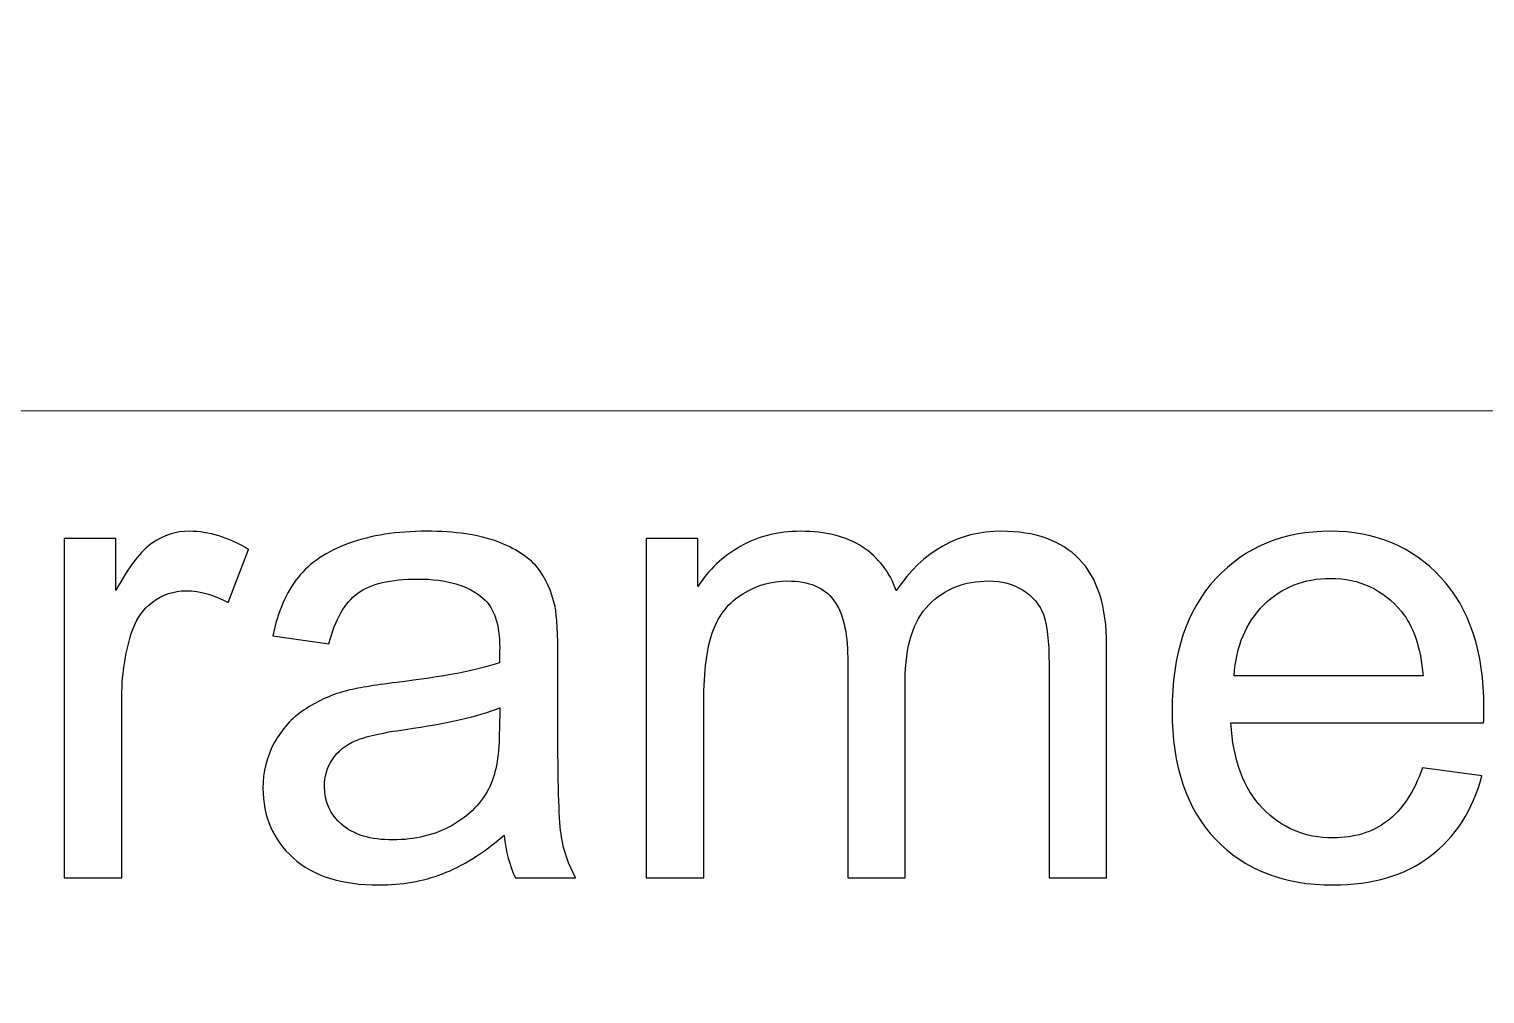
# Model space of a CAD drawing. Header units: centimetres. Extents: x -29.7 to 21.6, y -14.4 to 13.7.
# Drawn here: x -15.768 to -14.474, y -3.034 to -2.177 of the extents above; entities that cross this region are included whole.
import ezdxf

# ---------------------------------------------------------------- set-up
doc = ezdxf.new("R2010")
doc.units = ezdxf.units.CM
doc.header["$MEASUREMENT"] = 0
doc.layers.add('Layer 1', color=7, linetype='Continuous')

msp = doc.modelspace()

# ---------------------------------------------------------------- linework, layer by layer
at = {"layer": 'Layer 1', "color": 1, "lineweight": 9}
for points, knots in [([(-19.38621, -4.44965), (-19.38621, -4.44965), (-19.38621, -0.46166), (-19.38621, -0.46166), (-19.38621, -0.46166), (-19.38621, -0.46166), (-9.41625, -0.46166), (-9.41625, -0.46166), (-9.41625, -0.46166), (-9.41625, -0.46166), (-9.41625, -4.44965), (-9.41625, -4.44965)], [0, 0, 0, 0, 0.25, 0.25, 0.25, 0.25, 0.5, 0.5, 0.5, 0.5, 1, 1, 1, 1]), ([(-11.94547, -3.14012), (-11.94547, -3.14012), (-16.42111, -3.14012), (-16.42111, -3.14012), (-16.42111, -3.14012), (-16.42111, -3.14012), (-16.42111, -2.51611), (-16.42111, -2.51611), (-16.42111, -2.51611), (-16.42111, -2.51611), (-11.94547, -2.51611), (-11.94547, -2.51611), (-11.94547, -2.51611), (-11.94547, -2.51611), (-11.94547, -3.14012), (-11.94547, -3.14012)], [0, 0, 0, 0, 0.2, 0.2, 0.2, 0.2, 0.4, 0.4, 0.4, 0.4, 0.6, 0.6, 0.6, 0.6, 1, 1, 1, 1]), ([(-11.94547, -3.14012), (-11.94547, -3.14012), (-16.42111, -3.14012), (-16.42111, -3.14012), (-16.42111, -3.14012), (-16.42111, -3.14012), (-16.42111, -2.51611), (-16.42111, -2.51611), (-16.42111, -2.51611), (-16.42111, -2.51611), (-11.94547, -2.51611), (-11.94547, -2.51611), (-11.94547, -2.51611), (-11.94547, -2.51611), (-11.94547, -3.14012), (-11.94547, -3.14012)], [0, 0, 0, 0, 0.2, 0.2, 0.2, 0.2, 0.4, 0.4, 0.4, 0.4, 0.6, 0.6, 0.6, 0.6, 1, 1, 1, 1]), ([(-15.73694, -2.93103), (-15.73694, -2.93103), (-15.73694, -2.62943), (-15.73694, -2.62943), (-15.73694, -2.62943), (-15.73694, -2.62943), (-15.69103, -2.62943), (-15.69103, -2.62943), (-15.69103, -2.62943), (-15.69103, -2.62943), (-15.69103, -2.67563), (-15.69103, -2.67563), (-15.69103, -2.67563), (-15.67931, -2.65422), (-15.66846, -2.64008), (-15.65849, -2.6333), (-15.65849, -2.6333), (-15.64851, -2.62643), (-15.63757, -2.62304), (-15.62565, -2.62304), (-15.62565, -2.62304), (-15.60841, -2.62304), (-15.59088, -2.62846), (-15.57306, -2.63921), (-15.57306, -2.63921), (-15.57306, -2.63921), (-15.59127, -2.68638), (-15.59127, -2.68638), (-15.59127, -2.68638), (-15.60367, -2.67941), (-15.61606, -2.67592), (-15.62846, -2.67592), (-15.62846, -2.67592), (-15.6396, -2.67592), (-15.64958, -2.67931), (-15.65839, -2.68599), (-15.65839, -2.68599), (-15.6672, -2.69267), (-15.6735, -2.70197), (-15.67728, -2.71388), (-15.67728, -2.71388), (-15.68299, -2.732), (-15.6858, -2.75185), (-15.6858, -2.77345), (-15.6858, -2.77345), (-15.6858, -2.77345), (-15.6858, -2.93103), (-15.6858, -2.93103), (-15.6858, -2.93103), (-15.6858, -2.93103), (-15.73694, -2.93103), (-15.73694, -2.93103)], [0, 0, 0, 0, 0.0714286, 0.0714286, 0.0714286, 0.0714286, 0.1428571, 0.1428571, 0.1428571, 0.1428571, 0.2142857, 0.2142857, 0.2142857, 0.2142857, 0.2857143, 0.2857143, 0.2857143, 0.2857143, 0.3571429, 0.3571429, 0.3571429, 0.3571429, 0.4285714, 0.4285714, 0.4285714, 0.4285714, 0.5, 0.5, 0.5, 0.5, 0.5714286, 0.5714286, 0.5714286, 0.5714286, 0.6428571, 0.6428571, 0.6428571, 0.6428571, 0.7142857, 0.7142857, 0.7142857, 0.7142857, 0.7857143, 0.7857143, 0.7857143, 0.7857143, 0.8571429, 0.8571429, 0.8571429, 0.8571429, 1, 1, 1, 1]), ([(-15.34585, -2.89326), (-15.36483, -2.90943), (-15.38313, -2.92076), (-15.40067, -2.92745), (-15.40067, -2.92745), (-15.4182, -2.93413), (-15.43699, -2.93742), (-15.45713, -2.93742), (-15.45713, -2.93742), (-15.49025, -2.93742), (-15.51573, -2.92938), (-15.53355, -2.91321), (-15.53355, -2.91321), (-15.55137, -2.89713), (-15.56028, -2.8765), (-15.56028, -2.85142), (-15.56028, -2.85142), (-15.56028, -2.83669), (-15.55689, -2.82323), (-15.55021, -2.81103), (-15.55021, -2.81103), (-15.54343, -2.79883), (-15.53461, -2.78914), (-15.52377, -2.78178), (-15.52377, -2.78178), (-15.51282, -2.77442), (-15.50062, -2.7688), (-15.48696, -2.76502), (-15.48696, -2.76502), (-15.47689, -2.76241), (-15.46168, -2.75989), (-15.44144, -2.75737), (-15.44144, -2.75737), (-15.40018, -2.75253), (-15.36967, -2.74662), (-15.3502, -2.73984), (-15.3502, -2.73984), (-15.35001, -2.73287), (-15.34991, -2.72841), (-15.34991, -2.72657), (-15.34991, -2.72657), (-15.34991, -2.70585), (-15.35476, -2.69122), (-15.36444, -2.6827), (-15.36444, -2.6827), (-15.37752, -2.67117), (-15.39698, -2.66546), (-15.42275, -2.66546), (-15.42275, -2.66546), (-15.44686, -2.66546), (-15.46469, -2.66972), (-15.47611, -2.67815), (-15.47611, -2.67815), (-15.48764, -2.68657), (-15.49607, -2.70149), (-15.50159, -2.72299), (-15.50159, -2.72299), (-15.50159, -2.72299), (-15.55156, -2.71602), (-15.55156, -2.71602), (-15.55156, -2.71602), (-15.54701, -2.69461), (-15.53955, -2.67727), (-15.52909, -2.6641), (-15.52909, -2.6641), (-15.51863, -2.65093), (-15.50352, -2.64086), (-15.48377, -2.63369), (-15.48377, -2.63369), (-15.4641, -2.62662), (-15.44115, -2.62304), (-15.41519, -2.62304), (-15.41519, -2.62304), (-15.38943, -2.62304), (-15.36841, -2.62604), (-15.35224, -2.63214), (-15.35224, -2.63214), (-15.33616, -2.63824), (-15.32425, -2.6458), (-15.31669, -2.655), (-15.31669, -2.655), (-15.30914, -2.6642), (-15.30381, -2.67582), (-15.30071, -2.68987), (-15.30071, -2.68987), (-15.29907, -2.69858), (-15.29819, -2.71427), (-15.29819, -2.73684), (-15.29819, -2.73684), (-15.29819, -2.73684), (-15.29819, -2.80464), (-15.29819, -2.80464), (-15.29819, -2.80464), (-15.29819, -2.852), (-15.29713, -2.88193), (-15.295, -2.89461), (-15.295, -2.89461), (-15.29296, -2.9073), (-15.2887, -2.91941), (-15.2825, -2.93103), (-15.2825, -2.93103), (-15.2825, -2.93103), (-15.33597, -2.93103), (-15.33597, -2.93103), (-15.33597, -2.93103), (-15.3411, -2.92028), (-15.34439, -2.90769), (-15.34585, -2.89326)], [0, 0, 0, 0, 0.0357143, 0.0357143, 0.0357143, 0.0357143, 0.0714286, 0.0714286, 0.0714286, 0.0714286, 0.1071429, 0.1071429, 0.1071429, 0.1071429, 0.1428571, 0.1428571, 0.1428571, 0.1428571, 0.1785714, 0.1785714, 0.1785714, 0.1785714, 0.2142857, 0.2142857, 0.2142857, 0.2142857, 0.25, 0.25, 0.25, 0.25, 0.2857143, 0.2857143, 0.2857143, 0.2857143, 0.3214286, 0.3214286, 0.3214286, 0.3214286, 0.3571429, 0.3571429, 0.3571429, 0.3571429, 0.3928571, 0.3928571, 0.3928571, 0.3928571, 0.4285714, 0.4285714, 0.4285714, 0.4285714, 0.4642857, 0.4642857, 0.4642857, 0.4642857, 0.5, 0.5, 0.5, 0.5, 0.5357143, 0.5357143, 0.5357143, 0.5357143, 0.5714286, 0.5714286, 0.5714286, 0.5714286, 0.6071429, 0.6071429, 0.6071429, 0.6071429, 0.6428571, 0.6428571, 0.6428571, 0.6428571, 0.6785714, 0.6785714, 0.6785714, 0.6785714, 0.7142857, 0.7142857, 0.7142857, 0.7142857, 0.75, 0.75, 0.75, 0.75, 0.7857143, 0.7857143, 0.7857143, 0.7857143, 0.8214286, 0.8214286, 0.8214286, 0.8214286, 0.8571429, 0.8571429, 0.8571429, 0.8571429, 0.8928571, 0.8928571, 0.8928571, 0.8928571, 0.9285714, 0.9285714, 0.9285714, 0.9285714, 1, 1, 1, 1]), ([(-15.21965, -2.93103), (-15.21965, -2.93103), (-15.21965, -2.62943), (-15.21965, -2.62943), (-15.21965, -2.62943), (-15.21965, -2.62943), (-15.17374, -2.62943), (-15.17374, -2.62943), (-15.17374, -2.62943), (-15.17374, -2.62943), (-15.17374, -2.67204), (-15.17374, -2.67204), (-15.17374, -2.67204), (-15.16434, -2.65732), (-15.15175, -2.64541), (-15.13606, -2.6365), (-15.13606, -2.6365), (-15.12037, -2.62749), (-15.10255, -2.62304), (-15.0825, -2.62304), (-15.0825, -2.62304), (-15.06023, -2.62304), (-15.04192, -2.62769), (-15.02768, -2.63689), (-15.02768, -2.63689), (-15.01345, -2.64618), (-15.00337, -2.65907), (-14.99756, -2.67572), (-14.99756, -2.67572), (-14.97354, -2.64057), (-14.94245, -2.62304), (-14.9041, -2.62304), (-14.9041, -2.62304), (-14.87407, -2.62304), (-14.85093, -2.63127), (-14.83485, -2.64783), (-14.83485, -2.64783), (-14.81867, -2.66439), (-14.81054, -2.68987), (-14.81054, -2.72425), (-14.81054, -2.72425), (-14.81054, -2.72425), (-14.81054, -2.93103), (-14.81054, -2.93103), (-14.81054, -2.93103), (-14.81054, -2.93103), (-14.86168, -2.93103), (-14.86168, -2.93103), (-14.86168, -2.93103), (-14.86168, -2.93103), (-14.86168, -2.7412), (-14.86168, -2.7412), (-14.86168, -2.7412), (-14.86168, -2.72086), (-14.86342, -2.70614), (-14.86671, -2.69713), (-14.86671, -2.69713), (-14.87001, -2.68812), (-14.87601, -2.68095), (-14.88482, -2.67543), (-14.88482, -2.67543), (-14.89354, -2.66991), (-14.90381, -2.6672), (-14.91553, -2.6672), (-14.91553, -2.6672), (-14.93683, -2.6672), (-14.95446, -2.67427), (-14.96851, -2.68832), (-14.96851, -2.68832), (-14.98255, -2.70246), (-14.98952, -2.72502), (-14.98952, -2.75602), (-14.98952, -2.75602), (-14.98952, -2.75602), (-14.98952, -2.93103), (-14.98952, -2.93103), (-14.98952, -2.93103), (-14.98952, -2.93103), (-15.04066, -2.93103), (-15.04066, -2.93103), (-15.04066, -2.93103), (-15.04066, -2.93103), (-15.04066, -2.73529), (-15.04066, -2.73529), (-15.04066, -2.73529), (-15.04066, -2.71263), (-15.04483, -2.69558), (-15.05316, -2.68425), (-15.05316, -2.68425), (-15.06148, -2.67292), (-15.07514, -2.6672), (-15.09403, -2.6672), (-15.09403, -2.6672), (-15.10836, -2.6672), (-15.12163, -2.67098), (-15.13383, -2.67853), (-15.13383, -2.67853), (-15.14604, -2.68609), (-15.15485, -2.69713), (-15.16037, -2.71175), (-15.16037, -2.71175), (-15.1658, -2.72628), (-15.16851, -2.7473), (-15.16851, -2.77471), (-15.16851, -2.77471), (-15.16851, -2.77471), (-15.16851, -2.93103), (-15.16851, -2.93103), (-15.16851, -2.93103), (-15.16851, -2.93103), (-15.21965, -2.93103), (-15.21965, -2.93103)], [0, 0, 0, 0, 0.0344828, 0.0344828, 0.0344828, 0.0344828, 0.0689655, 0.0689655, 0.0689655, 0.0689655, 0.1034483, 0.1034483, 0.1034483, 0.1034483, 0.137931, 0.137931, 0.137931, 0.137931, 0.1724138, 0.1724138, 0.1724138, 0.1724138, 0.2068966, 0.2068966, 0.2068966, 0.2068966, 0.2413793, 0.2413793, 0.2413793, 0.2413793, 0.2758621, 0.2758621, 0.2758621, 0.2758621, 0.3103448, 0.3103448, 0.3103448, 0.3103448, 0.3448276, 0.3448276, 0.3448276, 0.3448276, 0.3793103, 0.3793103, 0.3793103, 0.3793103, 0.4137931, 0.4137931, 0.4137931, 0.4137931, 0.4482759, 0.4482759, 0.4482759, 0.4482759, 0.4827586, 0.4827586, 0.4827586, 0.4827586, 0.5172414, 0.5172414, 0.5172414, 0.5172414, 0.5517241, 0.5517241, 0.5517241, 0.5517241, 0.5862069, 0.5862069, 0.5862069, 0.5862069, 0.6206897, 0.6206897, 0.6206897, 0.6206897, 0.6551724, 0.6551724, 0.6551724, 0.6551724, 0.6896552, 0.6896552, 0.6896552, 0.6896552, 0.7241379, 0.7241379, 0.7241379, 0.7241379, 0.7586207, 0.7586207, 0.7586207, 0.7586207, 0.7931034, 0.7931034, 0.7931034, 0.7931034, 0.8275862, 0.8275862, 0.8275862, 0.8275862, 0.862069, 0.862069, 0.862069, 0.862069, 0.8965517, 0.8965517, 0.8965517, 0.8965517, 0.9310345, 0.9310345, 0.9310345, 0.9310345, 1, 1, 1, 1]), ([(-14.52986, -2.8334), (-14.52986, -2.8334), (-14.47698, -2.84038), (-14.47698, -2.84038), (-14.47698, -2.84038), (-14.48521, -2.87108), (-14.50061, -2.895), (-14.52308, -2.91195), (-14.52308, -2.91195), (-14.54555, -2.9289), (-14.57422, -2.93742), (-14.60918, -2.93742), (-14.60918, -2.93742), (-14.65315, -2.93742), (-14.68802, -2.92386), (-14.71378, -2.89674), (-14.71378, -2.89674), (-14.73955, -2.86972), (-14.75243, -2.83166), (-14.75243, -2.78275), (-14.75243, -2.78275), (-14.75243, -2.73219), (-14.73945, -2.69287), (-14.7134, -2.66497), (-14.7134, -2.66497), (-14.68734, -2.63698), (-14.65354, -2.62304), (-14.61199, -2.62304), (-14.61199, -2.62304), (-14.5718, -2.62304), (-14.53896, -2.63669), (-14.51349, -2.6641), (-14.51349, -2.6641), (-14.48802, -2.69151), (-14.47523, -2.73006), (-14.47523, -2.77975), (-14.47523, -2.77975), (-14.47523, -2.78275), (-14.47533, -2.7873), (-14.47552, -2.7933), (-14.47552, -2.7933), (-14.47552, -2.7933), (-14.70013, -2.7933), (-14.70013, -2.7933), (-14.70013, -2.7933), (-14.69819, -2.82633), (-14.68889, -2.85171), (-14.67204, -2.86924), (-14.67204, -2.86924), (-14.65528, -2.88677), (-14.63427, -2.89558), (-14.60918, -2.89558), (-14.60918, -2.89558), (-14.59049, -2.89558), (-14.57451, -2.89064), (-14.56134, -2.88076), (-14.56134, -2.88076), (-14.54807, -2.87088), (-14.53761, -2.8551), (-14.52986, -2.8334)], [0, 0, 0, 0, 0.0625, 0.0625, 0.0625, 0.0625, 0.125, 0.125, 0.125, 0.125, 0.1875, 0.1875, 0.1875, 0.1875, 0.25, 0.25, 0.25, 0.25, 0.3125, 0.3125, 0.3125, 0.3125, 0.375, 0.375, 0.375, 0.375, 0.4375, 0.4375, 0.4375, 0.4375, 0.5, 0.5, 0.5, 0.5, 0.5625, 0.5625, 0.5625, 0.5625, 0.625, 0.625, 0.625, 0.625, 0.6875, 0.6875, 0.6875, 0.6875, 0.75, 0.75, 0.75, 0.75, 0.8125, 0.8125, 0.8125, 0.8125, 0.875, 0.875, 0.875, 0.875, 1, 1, 1, 1]), ([(-14.69722, -2.75146), (-14.69722, -2.75146), (-14.52928, -2.75146), (-14.52928, -2.75146), (-14.52928, -2.75146), (-14.53151, -2.72609), (-14.538, -2.70711), (-14.54855, -2.69442), (-14.54855, -2.69442), (-14.56473, -2.67476), (-14.58584, -2.66488), (-14.6117, -2.66488), (-14.6117, -2.66488), (-14.63514, -2.66488), (-14.6548, -2.67272), (-14.67078, -2.68841), (-14.67078, -2.68841), (-14.68667, -2.7041), (-14.69548, -2.72512), (-14.69722, -2.75146)], [0, 0, 0, 0, 0.1666667, 0.1666667, 0.1666667, 0.1666667, 0.3333333, 0.3333333, 0.3333333, 0.3333333, 0.5, 0.5, 0.5, 0.5, 0.6666667, 0.6666667, 0.6666667, 0.6666667, 1, 1, 1, 1]), ([(-15.34991, -2.77994), (-15.36851, -2.78749), (-15.3964, -2.79389), (-15.4336, -2.79912), (-15.4336, -2.79912), (-15.45471, -2.80212), (-15.46962, -2.80551), (-15.47834, -2.80929), (-15.47834, -2.80929), (-15.48706, -2.81306), (-15.49374, -2.81858), (-15.49849, -2.82575), (-15.49849, -2.82575), (-15.50323, -2.83301), (-15.50565, -2.84105), (-15.50565, -2.84996), (-15.50565, -2.84996), (-15.50565, -2.86343), (-15.50052, -2.87476), (-15.49016, -2.88377), (-15.49016, -2.88377), (-15.47979, -2.89277), (-15.46469, -2.89733), (-15.44483, -2.89733), (-15.44483, -2.89733), (-15.42517, -2.89733), (-15.40764, -2.89306), (-15.39224, -2.88444), (-15.39224, -2.88444), (-15.37694, -2.87592), (-15.3656, -2.8642), (-15.35844, -2.84938), (-15.35844, -2.84938), (-15.35292, -2.83786), (-15.3502, -2.82091), (-15.3502, -2.79853), (-15.3502, -2.79853), (-15.3502, -2.79853), (-15.34991, -2.77994), (-15.34991, -2.77994)], [0, 0, 0, 0, 0.0909091, 0.0909091, 0.0909091, 0.0909091, 0.1818182, 0.1818182, 0.1818182, 0.1818182, 0.2727273, 0.2727273, 0.2727273, 0.2727273, 0.3636364, 0.3636364, 0.3636364, 0.3636364, 0.4545455, 0.4545455, 0.4545455, 0.4545455, 0.5454545, 0.5454545, 0.5454545, 0.5454545, 0.6363636, 0.6363636, 0.6363636, 0.6363636, 0.7272727, 0.7272727, 0.7272727, 0.7272727, 0.8181818, 0.8181818, 0.8181818, 0.8181818, 1, 1, 1, 1])]:
    msp.add_open_spline(points, degree=3, knots=knots, dxfattribs=at)
at = {"layer": 'Layer 1', "color": 250}
for points, knots in [([(-15.73694, -2.93103), (-15.73694, -2.93103), (-15.73694, -2.62943), (-15.73694, -2.62943), (-15.73694, -2.62943), (-15.73694, -2.62943), (-15.69103, -2.62943), (-15.69103, -2.62943), (-15.69103, -2.62943), (-15.69103, -2.62943), (-15.69103, -2.67563), (-15.69103, -2.67563), (-15.69103, -2.67563), (-15.67931, -2.65422), (-15.66846, -2.64008), (-15.65849, -2.6333), (-15.65849, -2.6333), (-15.64851, -2.62643), (-15.63757, -2.62304), (-15.62565, -2.62304), (-15.62565, -2.62304), (-15.60841, -2.62304), (-15.59088, -2.62846), (-15.57306, -2.63921), (-15.57306, -2.63921), (-15.57306, -2.63921), (-15.59127, -2.68638), (-15.59127, -2.68638), (-15.59127, -2.68638), (-15.60367, -2.67941), (-15.61606, -2.67592), (-15.62846, -2.67592), (-15.62846, -2.67592), (-15.6396, -2.67592), (-15.64958, -2.67931), (-15.65839, -2.68599), (-15.65839, -2.68599), (-15.6672, -2.69267), (-15.6735, -2.70197), (-15.67728, -2.71388), (-15.67728, -2.71388), (-15.68299, -2.732), (-15.6858, -2.75185), (-15.6858, -2.77345), (-15.6858, -2.77345), (-15.6858, -2.77345), (-15.6858, -2.93103), (-15.6858, -2.93103), (-15.6858, -2.93103), (-15.6858, -2.93103), (-15.73694, -2.93103), (-15.73694, -2.93103)], [0, 0, 0, 0, 0.0714286, 0.0714286, 0.0714286, 0.0714286, 0.1428571, 0.1428571, 0.1428571, 0.1428571, 0.2142857, 0.2142857, 0.2142857, 0.2142857, 0.2857143, 0.2857143, 0.2857143, 0.2857143, 0.3571429, 0.3571429, 0.3571429, 0.3571429, 0.4285714, 0.4285714, 0.4285714, 0.4285714, 0.5, 0.5, 0.5, 0.5, 0.5714286, 0.5714286, 0.5714286, 0.5714286, 0.6428571, 0.6428571, 0.6428571, 0.6428571, 0.7142857, 0.7142857, 0.7142857, 0.7142857, 0.7857143, 0.7857143, 0.7857143, 0.7857143, 0.8571429, 0.8571429, 0.8571429, 0.8571429, 1, 1, 1, 1]), ([(-15.34585, -2.89326), (-15.36483, -2.90943), (-15.38313, -2.92076), (-15.40067, -2.92745), (-15.40067, -2.92745), (-15.4182, -2.93413), (-15.43699, -2.93742), (-15.45713, -2.93742), (-15.45713, -2.93742), (-15.49025, -2.93742), (-15.51573, -2.92938), (-15.53355, -2.91321), (-15.53355, -2.91321), (-15.55137, -2.89713), (-15.56028, -2.8765), (-15.56028, -2.85142), (-15.56028, -2.85142), (-15.56028, -2.83669), (-15.55689, -2.82323), (-15.55021, -2.81103), (-15.55021, -2.81103), (-15.54343, -2.79883), (-15.53461, -2.78914), (-15.52377, -2.78178), (-15.52377, -2.78178), (-15.51282, -2.77442), (-15.50062, -2.7688), (-15.48696, -2.76502), (-15.48696, -2.76502), (-15.47689, -2.76241), (-15.46168, -2.75989), (-15.44144, -2.75737), (-15.44144, -2.75737), (-15.40018, -2.75253), (-15.36967, -2.74662), (-15.3502, -2.73984), (-15.3502, -2.73984), (-15.35001, -2.73287), (-15.34991, -2.72841), (-15.34991, -2.72657), (-15.34991, -2.72657), (-15.34991, -2.70585), (-15.35476, -2.69122), (-15.36444, -2.6827), (-15.36444, -2.6827), (-15.37752, -2.67117), (-15.39698, -2.66546), (-15.42275, -2.66546), (-15.42275, -2.66546), (-15.44686, -2.66546), (-15.46469, -2.66972), (-15.47611, -2.67815), (-15.47611, -2.67815), (-15.48764, -2.68657), (-15.49607, -2.70149), (-15.50159, -2.72299), (-15.50159, -2.72299), (-15.50159, -2.72299), (-15.55156, -2.71602), (-15.55156, -2.71602), (-15.55156, -2.71602), (-15.54701, -2.69461), (-15.53955, -2.67727), (-15.52909, -2.6641), (-15.52909, -2.6641), (-15.51863, -2.65093), (-15.50352, -2.64086), (-15.48377, -2.63369), (-15.48377, -2.63369), (-15.4641, -2.62662), (-15.44115, -2.62304), (-15.41519, -2.62304), (-15.41519, -2.62304), (-15.38943, -2.62304), (-15.36841, -2.62604), (-15.35224, -2.63214), (-15.35224, -2.63214), (-15.33616, -2.63824), (-15.32425, -2.6458), (-15.31669, -2.655), (-15.31669, -2.655), (-15.30914, -2.6642), (-15.30381, -2.67582), (-15.30071, -2.68987), (-15.30071, -2.68987), (-15.29907, -2.69858), (-15.29819, -2.71427), (-15.29819, -2.73684), (-15.29819, -2.73684), (-15.29819, -2.73684), (-15.29819, -2.80464), (-15.29819, -2.80464), (-15.29819, -2.80464), (-15.29819, -2.852), (-15.29713, -2.88193), (-15.295, -2.89461), (-15.295, -2.89461), (-15.29296, -2.9073), (-15.2887, -2.91941), (-15.2825, -2.93103), (-15.2825, -2.93103), (-15.2825, -2.93103), (-15.33597, -2.93103), (-15.33597, -2.93103), (-15.33597, -2.93103), (-15.3411, -2.92028), (-15.34439, -2.90769), (-15.34585, -2.89326)], [0, 0, 0, 0, 0.0357143, 0.0357143, 0.0357143, 0.0357143, 0.0714286, 0.0714286, 0.0714286, 0.0714286, 0.1071429, 0.1071429, 0.1071429, 0.1071429, 0.1428571, 0.1428571, 0.1428571, 0.1428571, 0.1785714, 0.1785714, 0.1785714, 0.1785714, 0.2142857, 0.2142857, 0.2142857, 0.2142857, 0.25, 0.25, 0.25, 0.25, 0.2857143, 0.2857143, 0.2857143, 0.2857143, 0.3214286, 0.3214286, 0.3214286, 0.3214286, 0.3571429, 0.3571429, 0.3571429, 0.3571429, 0.3928571, 0.3928571, 0.3928571, 0.3928571, 0.4285714, 0.4285714, 0.4285714, 0.4285714, 0.4642857, 0.4642857, 0.4642857, 0.4642857, 0.5, 0.5, 0.5, 0.5, 0.5357143, 0.5357143, 0.5357143, 0.5357143, 0.5714286, 0.5714286, 0.5714286, 0.5714286, 0.6071429, 0.6071429, 0.6071429, 0.6071429, 0.6428571, 0.6428571, 0.6428571, 0.6428571, 0.6785714, 0.6785714, 0.6785714, 0.6785714, 0.7142857, 0.7142857, 0.7142857, 0.7142857, 0.75, 0.75, 0.75, 0.75, 0.7857143, 0.7857143, 0.7857143, 0.7857143, 0.8214286, 0.8214286, 0.8214286, 0.8214286, 0.8571429, 0.8571429, 0.8571429, 0.8571429, 0.8928571, 0.8928571, 0.8928571, 0.8928571, 0.9285714, 0.9285714, 0.9285714, 0.9285714, 1, 1, 1, 1]), ([(-15.21965, -2.93103), (-15.21965, -2.93103), (-15.21965, -2.62943), (-15.21965, -2.62943), (-15.21965, -2.62943), (-15.21965, -2.62943), (-15.17374, -2.62943), (-15.17374, -2.62943), (-15.17374, -2.62943), (-15.17374, -2.62943), (-15.17374, -2.67204), (-15.17374, -2.67204), (-15.17374, -2.67204), (-15.16434, -2.65732), (-15.15175, -2.64541), (-15.13606, -2.6365), (-15.13606, -2.6365), (-15.12037, -2.62749), (-15.10255, -2.62304), (-15.0825, -2.62304), (-15.0825, -2.62304), (-15.06023, -2.62304), (-15.04192, -2.62769), (-15.02768, -2.63689), (-15.02768, -2.63689), (-15.01345, -2.64618), (-15.00337, -2.65907), (-14.99756, -2.67572), (-14.99756, -2.67572), (-14.97354, -2.64057), (-14.94245, -2.62304), (-14.9041, -2.62304), (-14.9041, -2.62304), (-14.87407, -2.62304), (-14.85093, -2.63127), (-14.83485, -2.64783), (-14.83485, -2.64783), (-14.81867, -2.66439), (-14.81054, -2.68987), (-14.81054, -2.72425), (-14.81054, -2.72425), (-14.81054, -2.72425), (-14.81054, -2.93103), (-14.81054, -2.93103), (-14.81054, -2.93103), (-14.81054, -2.93103), (-14.86168, -2.93103), (-14.86168, -2.93103), (-14.86168, -2.93103), (-14.86168, -2.93103), (-14.86168, -2.7412), (-14.86168, -2.7412), (-14.86168, -2.7412), (-14.86168, -2.72086), (-14.86342, -2.70614), (-14.86671, -2.69713), (-14.86671, -2.69713), (-14.87001, -2.68812), (-14.87601, -2.68095), (-14.88482, -2.67543), (-14.88482, -2.67543), (-14.89354, -2.66991), (-14.90381, -2.6672), (-14.91553, -2.6672), (-14.91553, -2.6672), (-14.93683, -2.6672), (-14.95446, -2.67427), (-14.96851, -2.68832), (-14.96851, -2.68832), (-14.98255, -2.70246), (-14.98952, -2.72502), (-14.98952, -2.75602), (-14.98952, -2.75602), (-14.98952, -2.75602), (-14.98952, -2.93103), (-14.98952, -2.93103), (-14.98952, -2.93103), (-14.98952, -2.93103), (-15.04066, -2.93103), (-15.04066, -2.93103), (-15.04066, -2.93103), (-15.04066, -2.93103), (-15.04066, -2.73529), (-15.04066, -2.73529), (-15.04066, -2.73529), (-15.04066, -2.71263), (-15.04483, -2.69558), (-15.05316, -2.68425), (-15.05316, -2.68425), (-15.06148, -2.67292), (-15.07514, -2.6672), (-15.09403, -2.6672), (-15.09403, -2.6672), (-15.10836, -2.6672), (-15.12163, -2.67098), (-15.13383, -2.67853), (-15.13383, -2.67853), (-15.14604, -2.68609), (-15.15485, -2.69713), (-15.16037, -2.71175), (-15.16037, -2.71175), (-15.1658, -2.72628), (-15.16851, -2.7473), (-15.16851, -2.77471), (-15.16851, -2.77471), (-15.16851, -2.77471), (-15.16851, -2.93103), (-15.16851, -2.93103), (-15.16851, -2.93103), (-15.16851, -2.93103), (-15.21965, -2.93103), (-15.21965, -2.93103)], [0, 0, 0, 0, 0.0344828, 0.0344828, 0.0344828, 0.0344828, 0.0689655, 0.0689655, 0.0689655, 0.0689655, 0.1034483, 0.1034483, 0.1034483, 0.1034483, 0.137931, 0.137931, 0.137931, 0.137931, 0.1724138, 0.1724138, 0.1724138, 0.1724138, 0.2068966, 0.2068966, 0.2068966, 0.2068966, 0.2413793, 0.2413793, 0.2413793, 0.2413793, 0.2758621, 0.2758621, 0.2758621, 0.2758621, 0.3103448, 0.3103448, 0.3103448, 0.3103448, 0.3448276, 0.3448276, 0.3448276, 0.3448276, 0.3793103, 0.3793103, 0.3793103, 0.3793103, 0.4137931, 0.4137931, 0.4137931, 0.4137931, 0.4482759, 0.4482759, 0.4482759, 0.4482759, 0.4827586, 0.4827586, 0.4827586, 0.4827586, 0.5172414, 0.5172414, 0.5172414, 0.5172414, 0.5517241, 0.5517241, 0.5517241, 0.5517241, 0.5862069, 0.5862069, 0.5862069, 0.5862069, 0.6206897, 0.6206897, 0.6206897, 0.6206897, 0.6551724, 0.6551724, 0.6551724, 0.6551724, 0.6896552, 0.6896552, 0.6896552, 0.6896552, 0.7241379, 0.7241379, 0.7241379, 0.7241379, 0.7586207, 0.7586207, 0.7586207, 0.7586207, 0.7931034, 0.7931034, 0.7931034, 0.7931034, 0.8275862, 0.8275862, 0.8275862, 0.8275862, 0.862069, 0.862069, 0.862069, 0.862069, 0.8965517, 0.8965517, 0.8965517, 0.8965517, 0.9310345, 0.9310345, 0.9310345, 0.9310345, 1, 1, 1, 1]), ([(-14.52986, -2.8334), (-14.52986, -2.8334), (-14.47698, -2.84038), (-14.47698, -2.84038), (-14.47698, -2.84038), (-14.48521, -2.87108), (-14.50061, -2.895), (-14.52308, -2.91195), (-14.52308, -2.91195), (-14.54555, -2.9289), (-14.57422, -2.93742), (-14.60918, -2.93742), (-14.60918, -2.93742), (-14.65315, -2.93742), (-14.68802, -2.92386), (-14.71378, -2.89674), (-14.71378, -2.89674), (-14.73955, -2.86972), (-14.75243, -2.83166), (-14.75243, -2.78275), (-14.75243, -2.78275), (-14.75243, -2.73219), (-14.73945, -2.69287), (-14.7134, -2.66497), (-14.7134, -2.66497), (-14.68734, -2.63698), (-14.65354, -2.62304), (-14.61199, -2.62304), (-14.61199, -2.62304), (-14.5718, -2.62304), (-14.53896, -2.63669), (-14.51349, -2.6641), (-14.51349, -2.6641), (-14.48802, -2.69151), (-14.47523, -2.73006), (-14.47523, -2.77975), (-14.47523, -2.77975), (-14.47523, -2.78275), (-14.47533, -2.7873), (-14.47552, -2.7933), (-14.47552, -2.7933), (-14.47552, -2.7933), (-14.70013, -2.7933), (-14.70013, -2.7933), (-14.70013, -2.7933), (-14.69819, -2.82633), (-14.68889, -2.85171), (-14.67204, -2.86924), (-14.67204, -2.86924), (-14.65528, -2.88677), (-14.63427, -2.89558), (-14.60918, -2.89558), (-14.60918, -2.89558), (-14.59049, -2.89558), (-14.57451, -2.89064), (-14.56134, -2.88076), (-14.56134, -2.88076), (-14.54807, -2.87088), (-14.53761, -2.8551), (-14.52986, -2.8334)], [0, 0, 0, 0, 0.0625, 0.0625, 0.0625, 0.0625, 0.125, 0.125, 0.125, 0.125, 0.1875, 0.1875, 0.1875, 0.1875, 0.25, 0.25, 0.25, 0.25, 0.3125, 0.3125, 0.3125, 0.3125, 0.375, 0.375, 0.375, 0.375, 0.4375, 0.4375, 0.4375, 0.4375, 0.5, 0.5, 0.5, 0.5, 0.5625, 0.5625, 0.5625, 0.5625, 0.625, 0.625, 0.625, 0.625, 0.6875, 0.6875, 0.6875, 0.6875, 0.75, 0.75, 0.75, 0.75, 0.8125, 0.8125, 0.8125, 0.8125, 0.875, 0.875, 0.875, 0.875, 1, 1, 1, 1]), ([(-14.69722, -2.75146), (-14.69722, -2.75146), (-14.52928, -2.75146), (-14.52928, -2.75146), (-14.52928, -2.75146), (-14.53151, -2.72609), (-14.538, -2.70711), (-14.54855, -2.69442), (-14.54855, -2.69442), (-14.56473, -2.67476), (-14.58584, -2.66488), (-14.6117, -2.66488), (-14.6117, -2.66488), (-14.63514, -2.66488), (-14.6548, -2.67272), (-14.67078, -2.68841), (-14.67078, -2.68841), (-14.68667, -2.7041), (-14.69548, -2.72512), (-14.69722, -2.75146)], [0, 0, 0, 0, 0.1666667, 0.1666667, 0.1666667, 0.1666667, 0.3333333, 0.3333333, 0.3333333, 0.3333333, 0.5, 0.5, 0.5, 0.5, 0.6666667, 0.6666667, 0.6666667, 0.6666667, 1, 1, 1, 1]), ([(-15.34991, -2.77994), (-15.36851, -2.78749), (-15.3964, -2.79389), (-15.4336, -2.79912), (-15.4336, -2.79912), (-15.45471, -2.80212), (-15.46962, -2.80551), (-15.47834, -2.80929), (-15.47834, -2.80929), (-15.48706, -2.81306), (-15.49374, -2.81858), (-15.49849, -2.82575), (-15.49849, -2.82575), (-15.50323, -2.83301), (-15.50565, -2.84105), (-15.50565, -2.84996), (-15.50565, -2.84996), (-15.50565, -2.86343), (-15.50052, -2.87476), (-15.49016, -2.88377), (-15.49016, -2.88377), (-15.47979, -2.89277), (-15.46469, -2.89733), (-15.44483, -2.89733), (-15.44483, -2.89733), (-15.42517, -2.89733), (-15.40764, -2.89306), (-15.39224, -2.88444), (-15.39224, -2.88444), (-15.37694, -2.87592), (-15.3656, -2.8642), (-15.35844, -2.84938), (-15.35844, -2.84938), (-15.35292, -2.83786), (-15.3502, -2.82091), (-15.3502, -2.79853), (-15.3502, -2.79853), (-15.3502, -2.79853), (-15.34991, -2.77994), (-15.34991, -2.77994)], [0, 0, 0, 0, 0.0909091, 0.0909091, 0.0909091, 0.0909091, 0.1818182, 0.1818182, 0.1818182, 0.1818182, 0.2727273, 0.2727273, 0.2727273, 0.2727273, 0.3636364, 0.3636364, 0.3636364, 0.3636364, 0.4545455, 0.4545455, 0.4545455, 0.4545455, 0.5454545, 0.5454545, 0.5454545, 0.5454545, 0.6363636, 0.6363636, 0.6363636, 0.6363636, 0.7272727, 0.7272727, 0.7272727, 0.7272727, 0.8181818, 0.8181818, 0.8181818, 0.8181818, 1, 1, 1, 1])]:
    msp.add_open_spline(points, degree=3, knots=knots, dxfattribs=at)

doc.saveas('drawing.dxf')
